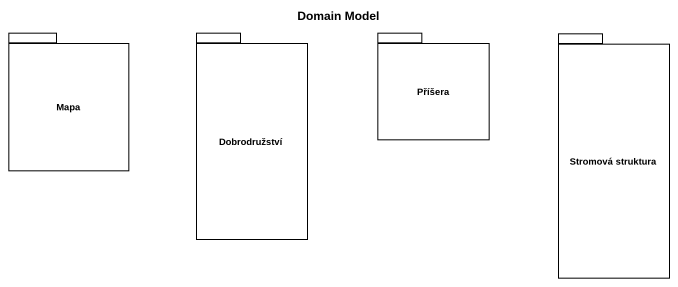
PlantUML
@startuml
title Domain Model
package Mapa {
}
package Dobrodružství {
}
package Příšera {
}
package "Stromová struktura" as Stromová_struktura {
}
@enduml
